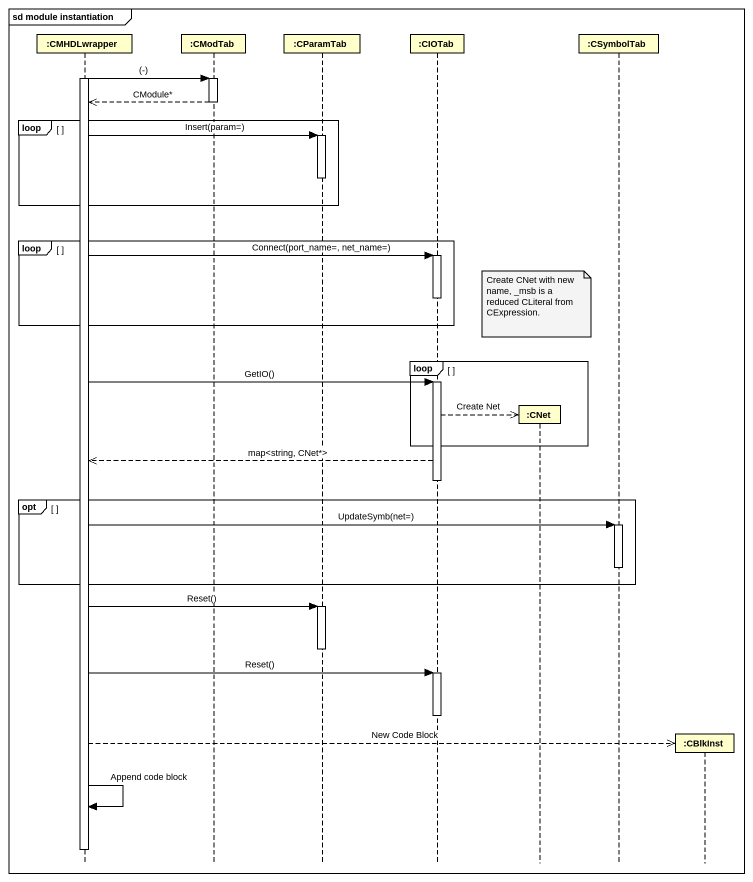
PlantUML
@startuml
mainframe sd module instantiation
hide footbox
participant ":CMHDLwrapper" as CMHDLwrapper
participant ":CModTab" as CModTab
participant ":CParamTab" as CParamTab
participant ":CIOTab" as CIOTab
participant ":CNet" as CNet
participant ":CSymbolTab" as CSymbolTab
participant ":CBlkInst" as CBlkInst

activate CMHDLwrapper
CMHDLwrapper -> CModTab : (-)
activate CModTab
CModTab -->> CMHDLwrapper : CModule*
deactivate CModTab
loop
  CMHDLwrapper -> CParamTab : Insert(param=)
  activate CParamTab
  deactivate CParamTab
end
loop
  CMHDLwrapper -> CIOTab : Connect(port_name=, net_name=)
  activate CIOTab
  deactivate CIOTab
  note over CNet : Create CNet with new name, _msb is a reduced CLiteral from CExpression.
end
loop
  CMHDLwrapper -> CIOTab : GetIO()
  activate CIOTab
  CIOTab -->> CNet ** : Create Net
end
CIOTab -->> CMHDLwrapper : map<string, CNet*>
deactivate CIOTab
opt
  CMHDLwrapper -> CSymbolTab : UpdateSymb(net=)
  activate CSymbolTab
  deactivate CSymbolTab
end
CMHDLwrapper -> CParamTab : Reset()
activate CParamTab
deactivate CParamTab
CMHDLwrapper -> CIOTab : Reset()
activate CIOTab
deactivate CIOTab
CMHDLwrapper -->> CBlkInst ** : New Code Block
CMHDLwrapper -> CMHDLwrapper : Append code block
deactivate CMHDLwrapper
@enduml
